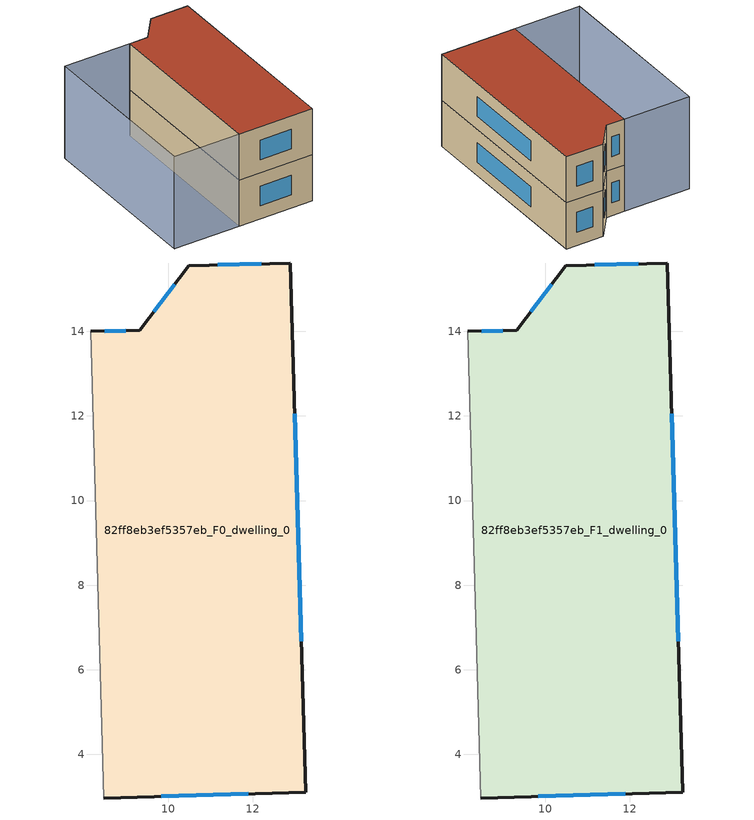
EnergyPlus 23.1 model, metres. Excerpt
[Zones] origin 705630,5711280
82ff8eb3ef5357eb_F0_dwelling_0
 floor ground (EU_floor_Construction): 12.88,15.61 13.25,3.11 8.48,2.97 8.18,14 9.33,14.02 10.49,15.55 z0
 wall outside (EU_wall_Construction): 8.48,2.97 13.25,3.11 12.88,15.61 10.49,15.55 9.33,14.02 8.18,14 z0:3
 wall adiabatic (EU_wall_Construction): 8.18,14 8.48,2.97 z0:3
 window (EU_Window_Construction): 13.15,6.67 12.99,12.05 / 9.84,3.01 11.89,3.07 / 9,14.01 8.51,14 / 10.16,15.11 9.66,14.46 / 12.2,15.59 11.17,15.57 z0.85:2.15
82ff8eb3ef5357eb_F1_dwelling_0
 floor to 82ff8eb3ef5357eb_F0_dwelling_0 (EU_floor_Construction): 12.88,15.61 13.25,3.11 8.48,2.97 8.18,14 9.33,14.02 10.49,15.55 z3
 wall outside (EU_wall_Construction): 8.48,2.97 13.25,3.11 12.88,15.61 10.49,15.55 9.33,14.02 8.18,14 z3:6
 wall adiabatic (EU_wall_Construction): 8.18,14 8.48,2.97 z3:6
 window (EU_Window_Construction): 13.15,6.67 12.99,12.05 / 9.84,3.01 11.89,3.07 / 9,14.01 8.51,14 / 10.16,15.11 9.66,14.46 / 12.2,15.59 11.17,15.57 z3.85:5.15
 roof outside (EU_roof_Construction): 13.25,3.11 12.88,15.61 10.49,15.55 9.33,14.02 8.18,14 8.48,2.97 z6
shading: 3.93,13.85 4.26,2.87 / 8.18,14 8.48,2.97 / 8.48,2.97 4.24,2.85 / 4.24,2.85 3.93,13.88 / 3.93,13.88 8.18,14 z0:6
[Building]
EU S2 Campaign: North Axis=0; Terrain=City; Solar Distribution=FullExterior
[Site:Location]
London: Latitude=51.5; Longitude=-0.5; Time Zone=0; Elevation=25
[SizingPeriod:WeatherFileDays]
AnnualSizingPeriod: Begin Month=1; Begin Day of Month=1; End Month=12; End Day of Month=31; Day of Week for Start Day=Monday; Use Weather File Daylight Saving Period=No; Use Weather File Rain and Snow Indicators=No
[MATERIAL]
EU_InternalMass_Material: Roughness=MediumRough; Thickness=0.1; Conductivity=1; Density=1800; Specific Heat=900; Thermal Absorptance=0.9; Solar Absorptance=0.7; Visible Absorptance=0.7
[MATERIAL:NOMASS] Roughness=MediumRough; Thermal Absorptance=0.9; Solar Absorptance=0.7; Visible Absorptance=0.7
Name | Thermal Resistance
EU_wall_NoMass | 0.71061
EU_roof_NoMass | 2.41608
EU_floor_NoMass | 1.75078
[WINDOWMATERIAL:SIMPLEGLAZINGSYSTEM]
EU_Window_SimpleGlazing: UFactor=2.64892; Solar Heat Gain Coefficient=0.76; Visible Transmittance=0.76
[CONSTRUCTION]
EU_wall_Construction: EU_wall_NoMass
EU_roof_Construction: EU_roof_NoMass
EU_floor_Construction: EU_floor_NoMass
EU_Window_Construction: EU_Window_SimpleGlazing
EU_InternalMass_Construction: EU_InternalMass_Material
[ZONE] Type=1; Multiplier=1; Ceiling Height=autocalculate; Volume=170.833; Floor Area=autocalculate; Part of Total Floor Area=Yes
82ff8eb3ef5357eb_F0_dwelling_0; 82ff8eb3ef5357eb_F1_dwelling_0
[INTERNALMASS] Construction=EU_InternalMass_Construction; Surface Area=56.9442
Name | Zone or ZoneList
82ff8eb3ef5357eb_F0_dwelling_0_EU_InternalMass | 82ff8eb3ef5357eb_F0_dwelling_0
82ff8eb3ef5357eb_F1_dwelling_0_EU_InternalMass | 82ff8eb3ef5357eb_F1_dwelling_0
[OTHEREQUIPMENT] Fuel Type=Electricity; Design Level Calculation Method=Watts/Area; Power per Zone Floor Area=1; Fraction Latent=0; Fraction Radiant=0; Fraction Lost=0; Carbon Dioxide Generation Rate=0; EndUse Subcategory=EU_Step8_InternalGains
Name | Zone or ZoneList or Space or SpaceList | Schedule
EU_Step8_InternalGain_82ff8eb3ef5357eb_F0_dwelling_0_f000 | 82ff8eb3ef5357eb_F0_dwelling_0 | EU_Step8_GainSchedule_82ff8eb3ef5357eb_F0_dwelling_0_f000
EU_Step8_InternalGain_82ff8eb3ef5357eb_F1_dwelling_0_f000 | 82ff8eb3ef5357eb_F1_dwelling_0 | EU_Step8_GainSchedule_82ff8eb3ef5357eb_F1_dwelling_0_f000
[ZONEVENTILATION:DESIGNFLOWRATE] Schedule=EU_AlwaysOn; Design Flow Rate Calculation Method=AirChanges/Hour; Air Changes per Hour=0.496673; Ventilation Type=Natural; Fan Pressure Rise=0; Fan Total Efficiency=1; Constant Term Coefficient=1; Temperature Term Coefficient=0; Velocity Term Coefficient=0; Velocity Squared Term Coefficient=0; Minimum Indoor Temperature=-100; Maximum Indoor Temperature=100; Delta Temperature=-100; Minimum Outdoor Temperature=-100; Maximum Outdoor Temperature=100; Maximum Wind Speed=40
Name | Zone or ZoneList or Space or SpaceList
EU_ConstantAir_82ff8eb3ef5357eb_F0_dwelling_0 | 82ff8eb3ef5357eb_F0_dwelling_0
EU_ConstantAir_82ff8eb3ef5357eb_F1_dwelling_0 | 82ff8eb3ef5357eb_F1_dwelling_0
[HVACTEMPLATE:THERMOSTAT] Constant Heating Setpoint=20; Constant Cooling Setpoint=50
EU_HeatOnly_82ff8eb3ef5357eb_F0_dwelling_0; EU_HeatOnly_82ff8eb3ef5357eb_F1_dwelling_0
[HVACTEMPLATE:ZONE:IDEALLOADSAIRSYSTEM] System Availability Schedule=EU_AlwaysOn; Maximum Heating Supply Air Temperature=50; Minimum Cooling Supply Air Temperature=13; Maximum Heating Supply Air Humidity Ratio=0.0156; Minimum Cooling Supply Air Humidity Ratio=0.0077; Heating Limit=NoLimit; Cooling Limit=NoLimit; Heating Availability Schedule=EU_AlwaysOn; Cooling Availability Schedule=EU_CoolingOff; Dehumidification Control Type=ConstantSensibleHeatRatio; Cooling Sensible Heat Ratio=0.7; Dehumidification Setpoint=60; Humidification Control Type=None; Humidification Setpoint=30; Outdoor Air Method=None; Outdoor Air Flow Rate per Person=0.00944; Outdoor Air Flow Rate per Zone Floor Area=0; Outdoor Air Flow Rate per Zone=0; Demand Controlled Ventilation Type=None; Outdoor Air Economizer Type=NoEconomizer; Heat Recovery Type=None; Sensible Heat Recovery Effectiveness=0.7; Latent Heat Recovery Effectiveness=0.65
Name | Template Thermostat
82ff8eb3ef5357eb_F0_dwelling_0 | EU_HeatOnly_82ff8eb3ef5357eb_F0_dwelling_0
82ff8eb3ef5357eb_F1_dwelling_0 | EU_HeatOnly_82ff8eb3ef5357eb_F1_dwelling_0
[SIZING:ZONE] Zone Cooling Design Supply Air Temperature Input Method=SupplyAirTemperature; Zone Cooling Design Supply Air Temperature=13; Zone Heating Design Supply Air Temperature Input Method=SupplyAirTemperature; Zone Heating Design Supply Air Temperature=50; Zone Cooling Design Supply Air Humidity Ratio=0.008; Zone Heating Design Supply Air Humidity Ratio=0.008; Cooling Design Air Flow Method=DesignDay; Cooling Design Air Flow Rate=0; Cooling Minimum Air Flow per Zone Floor Area=0.000762; Cooling Minimum Air Flow=0; Cooling Minimum Air Flow Fraction=0.2; Heating Design Air Flow Method=DesignDay; Heating Design Air Flow Rate=0; Heating Maximum Air Flow per Zone Floor Area=0.002032; Heating Maximum Air Flow=0.141576; Heating Maximum Air Flow Fraction=0.3; Account for Dedicated Outdoor Air System=No; Dedicated Outdoor Air System Control Strategy=NeutralSupplyAir; Dedicated Outdoor Air Low Setpoint Temperature for Design=autosize; Dedicated Outdoor Air High Setpoint Temperature for Design=autosize; Zone Load Sizing Method=Sensible Load Only No Latent Load; Zone Latent Cooling Design Supply Air Humidity Ratio Input Method=HumidityRatioDifference; Zone Cooling Design Supply Air Humidity Ratio Difference=0.005; Zone Latent Heating Design Supply Air Humidity Ratio Input Method=HumidityRatioDifference; Zone Humidification Design Supply Air Humidity Ratio Difference=0.005
82ff8eb3ef5357eb_F0_dwelling_0; 82ff8eb3ef5357eb_F1_dwelling_0
[SCHEDULE:CONSTANT]
Name | Hourly Value
EU_AlwaysOn | 1
EU_CoolingOff | 0
[SCHEDULE:FILE] Column Number=1; Rows to Skip at Top=0; Number of Hours of Data=8760; Column Separator=Comma; Interpolate to Timestep=No; Minutes per Item=60; Adjust Schedule for Daylight Savings=Yes
Name | File
EU_Step8_GainSchedule_82ff8eb3ef5357eb_F0_dwelling_0_f000 | ../../schedules/82ff8eb3ef5357eb/82ff8eb3ef5357eb_F0_dwelling_0_f000_gain.csv
EU_Step8_GainSchedule_82ff8eb3ef5357eb_F1_dwelling_0_f000 | ../../schedules/82ff8eb3ef5357eb/82ff8eb3ef5357eb_F1_dwelling_0_f000_gain.csv
